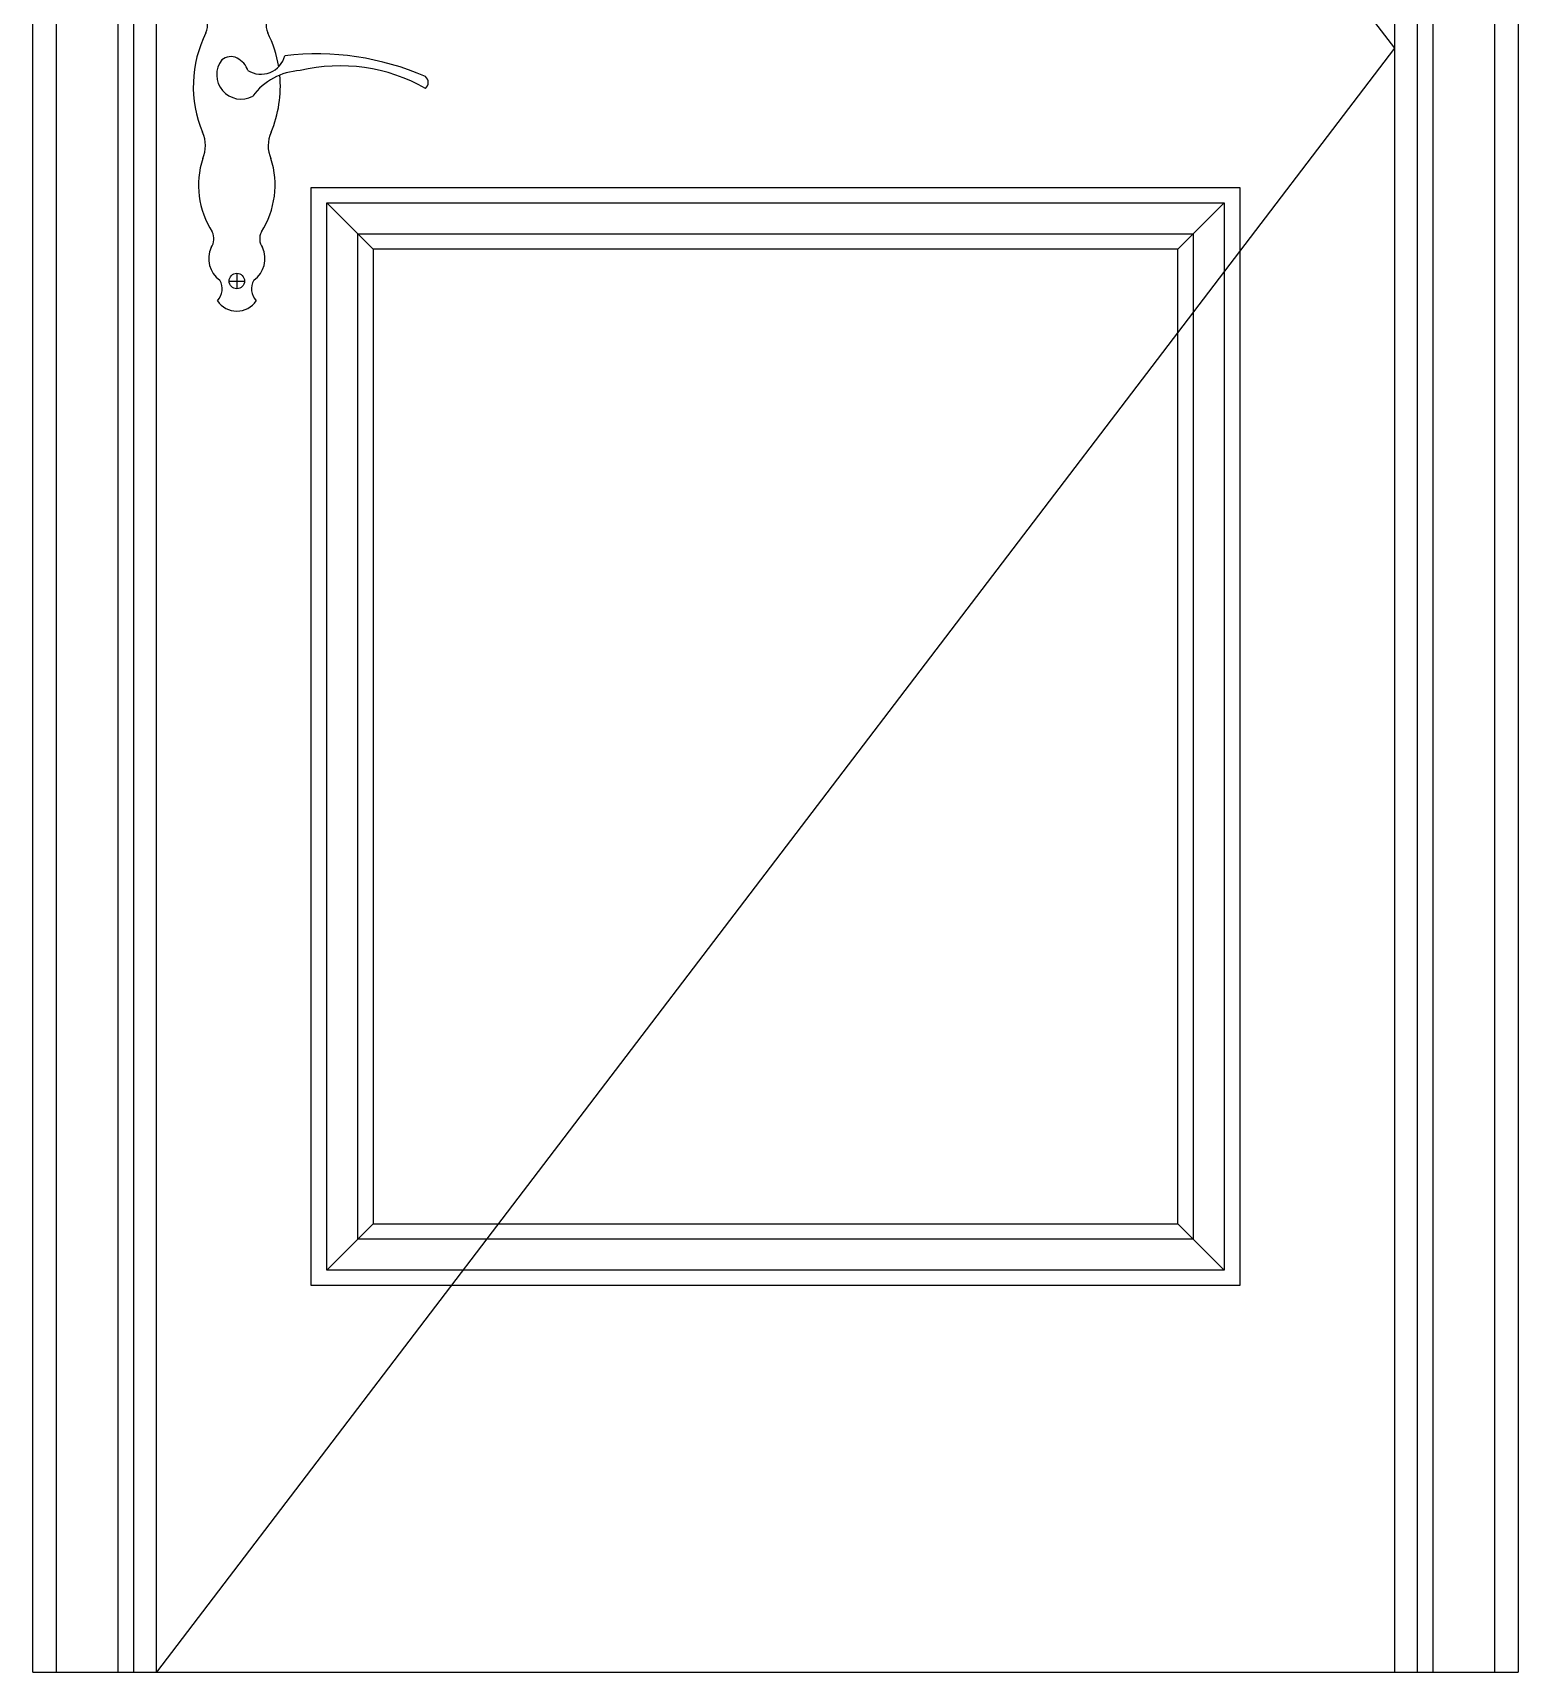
# Model space of a CAD drawing. Header units: metres. Extents: x -2293 to -1333, y 0 to 2180.
# Drawn here: x -2293 to -1333, y 0 to 1060 of the extents above; entities that cross this region are included whole.
import ezdxf

# ---------------------------------------------------------------- set-up
doc = ezdxf.new("R2010")
doc.units = ezdxf.units.M
for name, color, linetype in [('3', 3, 'Continuous'), ('4', 4, 'Continuous'), ('7', 7, 'Continuous')]:
    doc.layers.add(name, color=color, linetype=linetype)

msp = doc.modelspace()

# ---------------------------------------------------------------- linework, layer by layer
msp.add_line((-2292.86, 0), (-1332.86, 0))
at = {"layer": '3'}
for p, q in [((-2212.86, 2100), (-1412.86, 1050)), ((-1412.86, 1050), (-2212.86, 0)), ((-2072.86, 920), (-2102.86, 950)), ((-1522.86, 950), (-1552.86, 920)), ((-2072.86, 290), (-2102.86, 260)), ((-1522.86, 260), (-1552.86, 290))]:
    msp.add_line(p, q, dxfattribs=at)
for points in [[(-1347.86, 0), (-1347.86, 2165), (-2277.86, 2165), (-2277.86, 0)], [(-1387.86, 0), (-1387.86, 2125), (-2237.86, 2125), (-2237.86, 0)], [(-1397.86, 0), (-1397.86, 2115), (-2227.86, 2115), (-2227.86, 0)]]:
    msp.add_lwpolyline(points, dxfattribs=at)
for points in [[(-2102.86, 260), (-2102.86, 950), (-1522.86, 950), (-1522.86, 260)], [(-2082.86, 280), (-2082.86, 930), (-1542.86, 930), (-1542.86, 280)]]:
    msp.add_lwpolyline(points, close=True, dxfattribs=at)
at = {"layer": '4'}
for points in [[(-2292.86, 0), (-2292.86, 2180), (-1332.86, 2180), (-1332.86, 0)], [(-2212.86, 0), (-2212.86, 2100), (-1412.86, 2100), (-1412.86, 0)]]:
    msp.add_lwpolyline(points, dxfattribs=at)
at = {"layer": '7'}
for p, q in [((-2161.01, 904.47), (-2161.01, 894.47)), ((-2166.01, 899.47), (-2156.01, 899.47))]:
    msp.add_line(p, q, dxfattribs=at)
for points in [[(-1512.86, 250), (-2112.86, 250), (-2112.86, 960), (-1512.86, 960)], [(-1552.86, 290), (-1552.86, 920), (-2072.86, 920), (-2072.86, 290)]]:
    msp.add_lwpolyline(points, close=True, dxfattribs=at)
msp.add_circle((-2161.01, 899.47), 5, dxfattribs=at)
for centre, radius, start, end in [((-2193.33, 1065.22), 13.42, 336.97, 37.73), ((-2128.68, 1065.22), 13.42, 142.27, 203.03), ((-2111.8, 1025.41), 77.33, 153.45, 202.64), ((-2210.21, 1025.41), 77.33, 9.43, 26.55), ((-2158.27, 1032.86), 15.74, 142.46, 298.49), ((-2164.92, 1035.6), 8.99, 62.99, 130.39), ((-2167.35, 1030.8), 14.37, 19.35, 63.06), ((-2145.44, 1049.25), 16.03, 238.6, 344.87), ((-2109.08, 871.32), 174.99, 66.44, 96.85), ((-2117.74, 994.52), 41.12, 93.35, 143.42), ((-2210.21, 1025.41), 77.33, 337.36, 5.35), ((-2094.23, 927.14), 111.48, 60.39, 103.44), ((-2042.22, 1027.89), 4.92, 308.8, 51.2), ((-2202.09, 986.96), 20.81, 336.32, 24.66), ((-2119.93, 986.96), 20.81, 155.34, 203.68), ((-2129.88, 961.44), 55.86, 162.1, 212.65), ((-2192.14, 961.44), 55.86, 327.35, 17.9), ((-2185.28, 926.83), 9.5, 323.37, 28.17), ((-2136.74, 926.83), 9.5, 151.83, 216.63), ((-2162.06, 914.01), 17.16, 155.37, 234.4), ((-2159.95, 914.01), 17.16, 305.6, 24.63), ((-2181.45, 894.34), 11.01, 315.91, 31.31), ((-2140.56, 894.34), 11.01, 148.69, 224.09), ((-2161.01, 895.25), 15.19, 214.35, 325.65)]:
    msp.add_arc(centre, radius, start, end, dxfattribs=at)

doc.saveas('drawing.dxf')
